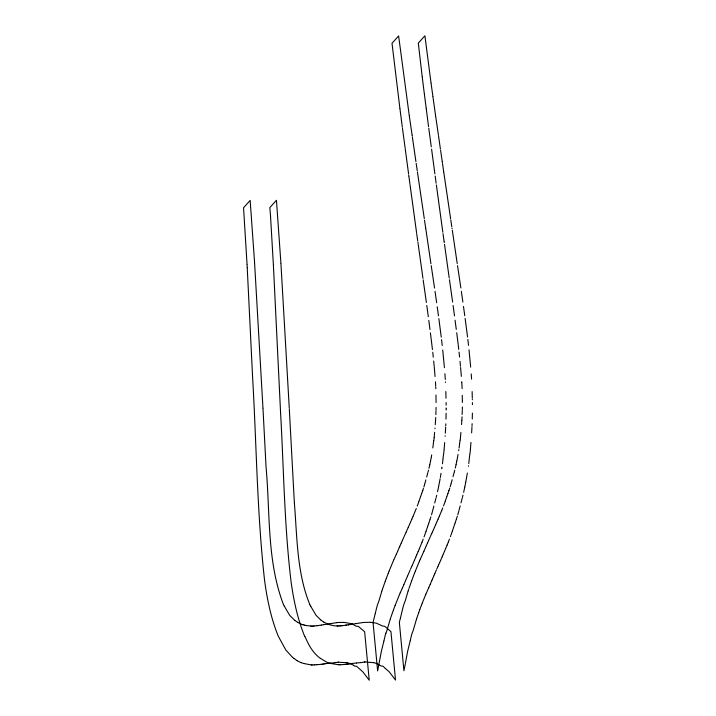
<?xml version="1.0" encoding="UTF-8"?>
<svg xmlns="http://www.w3.org/2000/svg" width="716" height="716" viewBox="0 0 716 716"><rect width="100%" height="100%" fill="white"/><g stroke="black" fill="none" stroke-linecap="round" stroke-linejoin="round"><path stroke-width="1.07" d="M446.158 408.72L446.158 407.977M446.158 409.096L446.158 410.026M462.366 406.992L462.312 409.597M436.071 407.386L436.017 409.74M446.104 413.239L445.978 419.129M472.399 413.096L472.274 418.985M435.856 414.609L435.99 410.644M462.142 414.457L462.276 410.492M445.835 423.836L445.737 425.85M472.121 423.693L472.014 426.074M462.053 416.837L461.865 420.059M435.74 417.5L435.57 420.328M445.325 433.189L445.665 427.121M471.629 432.858L471.951 427.157M435.265 424.686L435.552 420.587M461.56 424.543L461.847 420.319M445.173 435.793L445.137 436.348M444.117 449.317L444.663 442.586M470.412 449.174L470.949 442.443M434.2 437.27L434.639 432.339M460.486 437.127L460.907 432.473M470.394 449.353L470.331 450.221A15.779 4.493 89.7 0 1 469.982 453.407L469.929 453.684M434.191 437.387L434.165 437.745A8.511 2.425 89.7 0 1 433.878 440.054L433.851 440.134M444.081 449.845L444.036 450.373A15.779 4.493 89.7 0 1 443.687 453.55L443.481 454.848A18.339 5.227 89.7 0 0 443.186 457.175L443.016 458.867M460.486 437.243L460.46 437.601A8.511 2.425 89.7 0 1 460.173 439.91L460.146 439.991M435.024 428.087L434.979 428.66M442.971 459.386L442.461 463.735M459.618 443.804L459.726 442.712A11.724 3.338 89.7 0 1 460.048 440.474L460.093 440.286M459.6 443.947L459.09 448.046M468.756 463.592L469.472 457.032A18.339 5.227 89.7 0 1 469.768 454.705L469.839 454.266M468.452 465.821L468.38 466.331M432.831 447.947L433.44 442.855A11.724 3.338 89.7 0 1 433.753 440.617L433.798 440.43M441.996 467.154L441.897 467.834M441.844 468.175L441.772 468.676M458.858 449.594L458.696 450.632M467.351 473.025L466.608 477.447M441.029 473.33L440.349 477.429M466.501 478.1L465.794 481.922M440.125 478.736L439.535 481.913M431.22 457.569L431.694 454.884M457.506 457.426L458.052 454.383M405.426 663.195L407.511 651.999A20.827 5.934 89.7 0 1 408.102 649.412L410.187 640.927M457.443 457.793L456.826 460.925M431.13 458.061L430.54 461.077M405.283 663.992L403.922 670.749L399.34 622.293L400.316 618.499M438.55 486.916L439.409 482.53M464.845 486.764L465.731 482.235M438.496 487.229L437.53 491.785M464.782 487.086L463.655 492.375M429.788 464.702L430.486 461.31M456.083 464.559L456.781 461.167M429.743 464.935L428.982 468.309M456.038 464.782L455.304 468.058M400.387 618.203L403.126 606.908A30.761 8.762 89.7 0 1 404.075 603.848L405.086 601.216A20.469 5.835 89.7 0 0 405.748 599.095L408.057 591.21M383.964 640.784L385.038 636.094A19.046 5.424 89.7 0 1 385.897 633.15M410.25 640.641L411.324 635.951A19.046 5.424 89.7 0 1 412.192 633.007L412.962 631.056A21.748 6.202 89.7 0 0 413.741 628.558L416.551 618.964M383.892 641.071L381.807 649.564A20.827 5.934 89.7 0 0 381.216 652.133L377.627 670.892L373.045 622.437L375.148 613.961M375.229 613.612L376.84 607.061A30.761 8.762 89.7 0 1 377.78 603.991L378.791 601.368A20.469 5.835 89.7 0 0 379.453 599.238L381.816 591.201M436.697 495.275L436.16 497.396M462.992 495.123L462.42 497.396M428.517 470.152L427.998 472.113M434.702 502.999L435.901 498.372M460.997 502.856L462.196 498.229M454.758 470.224L454.23 472.193M432.724 510.472L433.896 506.06M459.046 510.186L460.191 505.917M432.536 511.161L431.515 514.777M458.831 511.018L457.766 514.768M426.673 476.981L427.774 472.909M453.004 476.713L454.069 472.766M424.812 483.792L425.886 479.89M451.098 483.649L452.172 479.747M424.686 484.24L423.872 486.996M450.982 484.097L450.194 486.755M457.336 516.191L456.325 519.333M430.88 516.845L429.994 519.592M390.336 618.857L392.422 612.815M416.631 618.705L418.663 612.78M390.256 619.107L387.445 628.702A21.748 6.202 89.7 0 1 386.676 631.208L385.906 633.168M449.773 488.106L448.941 490.558M423.442 488.348L422.691 490.603M452.405 530.932L455.009 523.271M426.065 531.2L427.721 526.323M452.324 531.183L450.982 535.031M425.984 531.451L424.606 535.407M428.839 523.038L429.869 519.959M455.134 522.895L456.199 519.691M382.666 588.65L385.208 581.41M428.723 523.414L427.846 525.965M409.006 588.355L411.548 581.132M382.469 589.25L381.914 590.906M419.003 501.191L420.56 496.725M408.711 589.259L408.156 590.906M445.298 501.048L446.847 496.582M418.887 501.522L417.75 504.708M445.182 501.379L444.045 504.565M421.661 493.557L422.753 490.406M447.956 493.413L448.905 490.657M421.59 493.789L420.641 496.501M447.885 493.646L447.017 496.125M393.514 609.746L395.107 605.485M393.433 609.987L392.502 612.583M419.764 609.719L421.393 605.342M419.728 609.835L418.753 612.556M386.345 578.304L388.153 573.534M386.246 578.573L385.298 581.15M422.351 602.872L425.841 594.226M424.346 536.096L424.042 536.902M422.27 603.096L421.438 605.235M450.686 535.837L450.382 536.642M411.593 581.007L414.439 573.391M448.386 541.869L449.424 539.148M422.055 542.128L423.183 539.184M448.305 542.093L447.16 544.939M421.966 542.352L419.352 548.742M389.2 570.885L393.2 561.165M389.11 571.126L388.251 573.301M415.441 570.867L419.495 561.013M415.477 510.535L416.282 508.467M415.432 510.633L413.034 516.37M417.231 506.051L417.491 505.38M415.352 571.108L414.537 573.149M441.763 510.392L442.73 507.939M441.727 510.49L439.329 516.218M443.526 505.908L443.786 505.236M403.985 584.31L405.462 580.801M430.235 584.274L431.802 580.56M403.896 584.533L402.499 587.773M430.191 584.39L428.839 587.523M445.683 548.492L447.115 545.046M445.603 548.707L444.484 551.356M395.151 605.378L399.546 594.37M419.263 548.966L418.144 551.606M397.631 551.329L399.152 547.776M397.586 551.436L396.315 554.336M423.917 551.186L425.447 547.624M423.881 551.293L420.301 559.214M412.908 516.675L411.843 519.145M439.203 516.531L438.138 519.002M434.872 573.489L436.447 569.829M434.782 573.704L433.833 575.906M443.097 554.596L444.394 551.562M416.757 554.846L418.099 551.705M414.466 560.216L415.772 557.164M416.667 555.061L415.862 556.958M414.376 560.431L412.434 564.87M440.716 560.18L442.067 557.021M442.918 555.025L442.157 556.815M440.626 560.395L439.767 562.373M402.32 540.625L403.967 536.884M428.615 540.482L430.253 536.74M402.231 540.84L401.273 543.014M410.492 522.25L411.798 519.243M428.526 540.696L427.568 542.871M436.778 522.107L438.094 519.1M408.192 527.513L409.427 524.694M410.402 522.456L409.516 524.497M434.487 527.37L435.713 524.551M436.688 522.313L435.847 524.255M434.442 527.468L433.538 529.536M408.111 527.71L406.187 532.006M432.616 578.698L433.744 576.112M432.473 579.011L431.846 580.452M400.271 592.714L402.455 587.872M400.226 592.821L399.591 594.262M399.993 545.887L401.184 543.22M426.288 545.744L427.434 543.175M399.859 546.201L399.295 547.463M394.006 559.357L396.225 554.515M426.145 546.057L425.546 547.418M438.72 564.727L439.633 562.678M438.541 565.139L438.085 566.159M393.809 559.805L393.406 560.709M412.201 565.389L411.79 566.302M410.563 569.05L411.655 566.607M420.095 559.661L419.54 560.905M436.858 568.907L437.95 566.463M405.551 580.604L407.449 576.255M425.93 594.02L428.75 587.729M407.494 576.156L410.152 569.972M432.527 531.755L433.449 529.724M432.437 531.961L431.891 533.143M406.097 532.203L405.605 533.295M404.298 536.15L405.462 533.59M430.593 536.007L431.757 533.447M335.061 662.676L338.364 662.148M334.837 662.73L330.273 663.141M361.347 662.533L364.659 662.005M356.568 662.998L361.186 662.568M323.381 624.719L329.539 623.779M349.676 624.567L355.834 623.636M323.059 624.782L321.314 625.104M349.354 624.638L348.871 624.737M321.215 625.122L317.528 625.614M314.396 625.981L317.421 625.623L316.732 625.677M342.338 625.614C339.814 625.954 345.139 625.274 343.018 625.533M323.909 663.92L324.563 663.804M323.856 663.929L322.827 664.09M348.182 624.853L348.764 624.755L343.823 625.471M338.068 622.464L343.796 622.41M337.764 622.517L337.218 622.607M321.842 664.242L322.764 664.099M348.137 664.09L349.113 663.947M321.735 664.26L317.653 664.645M348.03 664.108L343.94 664.502M325.87 663.598L330.166 663.15M352.102 663.463L351.288 663.598M352.156 663.455L356.452 663.007M364.82 661.978L364.498 662.023M324.778 663.777L325.377 663.678L324.885 663.759M351.073 663.625L349.274 663.92M336.457 622.714L329.709 623.752M362.744 622.571L355.942 623.618M363.513 622.464L370.091 622.267M341.505 625.757L340.682 625.838M316.078 664.779L314.342 664.887M338.149 662.184L347.403 662.81M342.373 664.636L340.637 664.743M312.57 626.097L313.832 625.99M338.865 625.954L340.118 625.847M365.035 661.942L373.698 662.667M312.525 626.106L306.699 625.668M338.766 625.972L334.095 625.802L329.476 624.665M316.239 664.761L317.546 664.645M342.534 664.609L343.832 664.502M336.985 622.643L336.69 622.678M363.272 622.499L363.093 622.526M312.82 664.949L314.181 664.887M339.107 664.797L340.476 664.743M345.685 625.211L346.517 625.14M312.65 664.958L311.236 664.949M338.999 664.815L330.398 663.41M346.991 664.233L346.284 664.269M313.724 625.99L313.984 625.99M340.019 625.847L340.27 625.847M344.333 622.401L351.001 623.627M370.628 622.258L376.321 623.144L381.771 625.65A20.469 5.835 89.7 0 0 382.675 626.053L383.946 626.16A30.761 8.762 89.7 0 1 385.235 626.733L390.936 631.602L395.518 680.057L389.397 672.064A20.827 5.934 89.7 0 0 388.475 671.152L385.387 668.502M337.066 625.981L337.549 626.017M310.771 626.133L311.254 626.16M311.406 664.967L304.103 663.562M373.859 662.694L376.151 663.311M347.573 662.837L349.856 663.455M304.783 625.184L306.448 625.587M304.891 625.202L303.137 624.8M328.286 624.352L323.918 622.168M301.991 624.495L297.623 622.32M328.331 624.361L329.378 624.638M302.036 624.504L303.092 624.782M330.291 663.392L327.57 662.568M303.996 663.535L301.221 662.703M345.443 662.398L346.267 662.613M327.239 662.479L320.419 658.38M300.899 662.613L297.176 660.734M351.064 623.645L352.523 624.119M352.129 623.994L355.476 625.793A20.469 5.835 89.7 0 0 356.38 626.196L357.651 626.303A30.761 8.762 89.7 0 1 358.94 626.876L364.641 631.745L369.223 680.2L363.155 672.279A20.827 5.934 89.7 0 0 362.189 671.295L357.266 666.856A19.046 5.424 89.7 0 0 356.058 666.202L355.1 666.175A21.748 6.202 89.7 0 1 354.044 665.71L353.516 665.262M376.365 663.401L380.339 665.558A21.748 6.202 89.7 0 0 381.395 666.041L382.353 666.086A19.046 5.424 89.7 0 1 383.561 666.694L385.333 668.458M350.07 663.544L353.471 665.218M297.579 622.285L294.84 620.432M323.82 622.115L321.126 620.28M320.992 620.19L316.051 615.312L311.263 607.186A11.724 3.338 89.7 0 0 310.619 606.005M294.75 620.369L289.756 615.456L284.968 607.329A11.724 3.338 89.7 0 0 284.333 606.148M292.522 657.315L294.025 658.443M292.414 657.234L285.845 650.038L279.517 638.484A18.339 5.227 89.7 0 0 278.882 637.186L278.497 636.542A15.779 4.493 89.7 0 1 277.665 634.698C270.764 617.21 267.041 598.692 264.544 580.121C257.053 512.844 256.543 445.039 252.614 377.511L247.244 268.017M297.068 660.653L294.133 658.523M320.312 658.299C313.456 653.484 309.061 645.904 305.813 638.341A18.339 5.227 89.7 0 0 305.177 637.043L304.783 636.399M284.333 606.166L284.163 605.96A8.511 2.425 89.7 0 1 283.5 604.671C266.755 560.95 270.236 512.799 266.048 466.948L262.978 408.335M310.619 606.022L310.493 605.852A8.511 2.425 89.7 0 1 309.795 604.519M309.768 604.42C296.8 572.737 297.158 536.839 294.374 503.017M451.805 226.784L450.794 219.982M425.537 227.097L424.499 220.134M425.59 227.437L425.769 228.619M457.229 263.586L452.333 230.346M430.934 263.73L426.047 230.489M452.011 228.136L452.109 228.816M442.184 161.225L440.591 150.306M443.535 170.632L442.497 163.445M460.853 287.93L457.533 265.627M444.054 241.068L443.007 233.658M434.558 288.074L431.211 265.6M417.705 240.88L416.694 233.631M442.228 161.565L442.381 162.586M443.589 170.972L443.714 171.822M450.624 218.792L443.759 172.162M444.099 241.408L444.269 242.599M415.933 161.709L412.389 137.096M417.276 170.945L416.184 163.418M424.284 218.595L417.446 172.135M425.823 228.959L425.948 229.809M462.885 302.107L461.346 291.349M464.756 315.729L463.476 306.439M431.005 82.814L424.91 35.8L418.305 43.121L422.207 76.693M435.48 114.927L432.956 96.839M449.227 278.041L444.502 244.299M438.469 315.872L437.207 306.761M412.076 134.868L409.454 116.959M422.959 278.354L418.189 244.272M438.389 134.894L435.677 116.296M440.421 149.107L438.514 135.754M431.05 83.154L432.911 96.499M435.525 115.267L435.623 115.956M436.671 302.77L435.024 291.322M412.121 135.208L412.246 136.067M417.884 242.062L418.072 243.422M452.628 302.036L449.469 279.723M409.284 115.759L398.624 35.943L392.01 43.264L399.868 108.152M409.337 116.099L409.409 116.61M426.378 302.501L423.174 279.866M436.134 183.207L435.185 176.082M454.508 315.89L453.094 305.481M456.271 329.405L455.072 320.24M429.976 329.548L428.786 320.383M434.889 173.845L431.596 149.223M442.828 232.27L436.375 184.952M408.621 174.158L405.238 148.856M409.865 183.52L408.89 176.226M428.311 316.687L426.781 305.464M465.14 318.477L467.548 337.012M438.854 318.62L441.253 337.155M416.578 232.763L409.991 184.397M424.337 93.832L422.243 77.033M428.562 126.634L426.208 108.349M431.283 146.834L428.768 128.236M408.782 175.357L408.845 175.876M402.338 127.314L399.913 108.492M424.382 94.181L426.163 108.009M405.131 147.997L402.481 128.379M456.71 332.743L458.124 344.065M430.423 332.886L432.455 349.515M468.524 345.372L467.843 339.5M458.222 344.879L458.741 349.372M442.228 345.515L441.548 339.644M459.582 357.06L459.046 352.102M433.287 357.203L432.759 352.254M469.007 349.864L470.68 367.138M442.721 350.008L444.421 367.648M460.469 366.207L460.021 361.365M434.182 366.35L433.681 361.025M434.254 367.156L435.068 376.509M460.594 367.496L461.355 376.365M254.413 260.185L250.161 200.417L243.547 207.738L247.047 264.374M254.44 260.561L254.61 263.211M471.226 373.931L471.584 379.149M444.905 373.707L445.307 379.471M270.469 215.149L269.843 207.595L276.448 200.274L280.905 263.067M273.342 264.231L270.496 215.516M273.36 264.598L273.521 267.507M247.074 264.741L247.226 267.65M294.348 502.65L289.3 408.755M461.748 381.664L461.784 382.237M435.453 381.807L435.489 382.38M461.981 385.7L461.802 382.523M435.686 385.843L435.507 382.666M445.459 381.905L445.486 382.46M289.246 407.807L280.923 263.443M262.951 407.95L254.627 263.586M462.017 386.363L462.115 388.591M435.74 386.774L435.82 388.734M280.591 412.899L273.548 268.231M280.609 413.275C283.796 469.714 284.341 526.412 291.179 582.591C293.703 600.277 297.364 617.881 303.951 634.537A15.779 4.493 89.7 0 0 304.783 636.417M472.3 398.096L472.13 391.58M446.005 398.239L445.835 391.536M472.336 399.215L472.345 399.779M436.035 400.235L435.955 395.017M462.33 400.235L462.25 395.33M462.339 400.835L462.366 402.437M436.053 400.978L436.071 402.58M472.408 402.607L472.426 404.665M446.113 402.562L446.14 405.184"/></g></svg>
